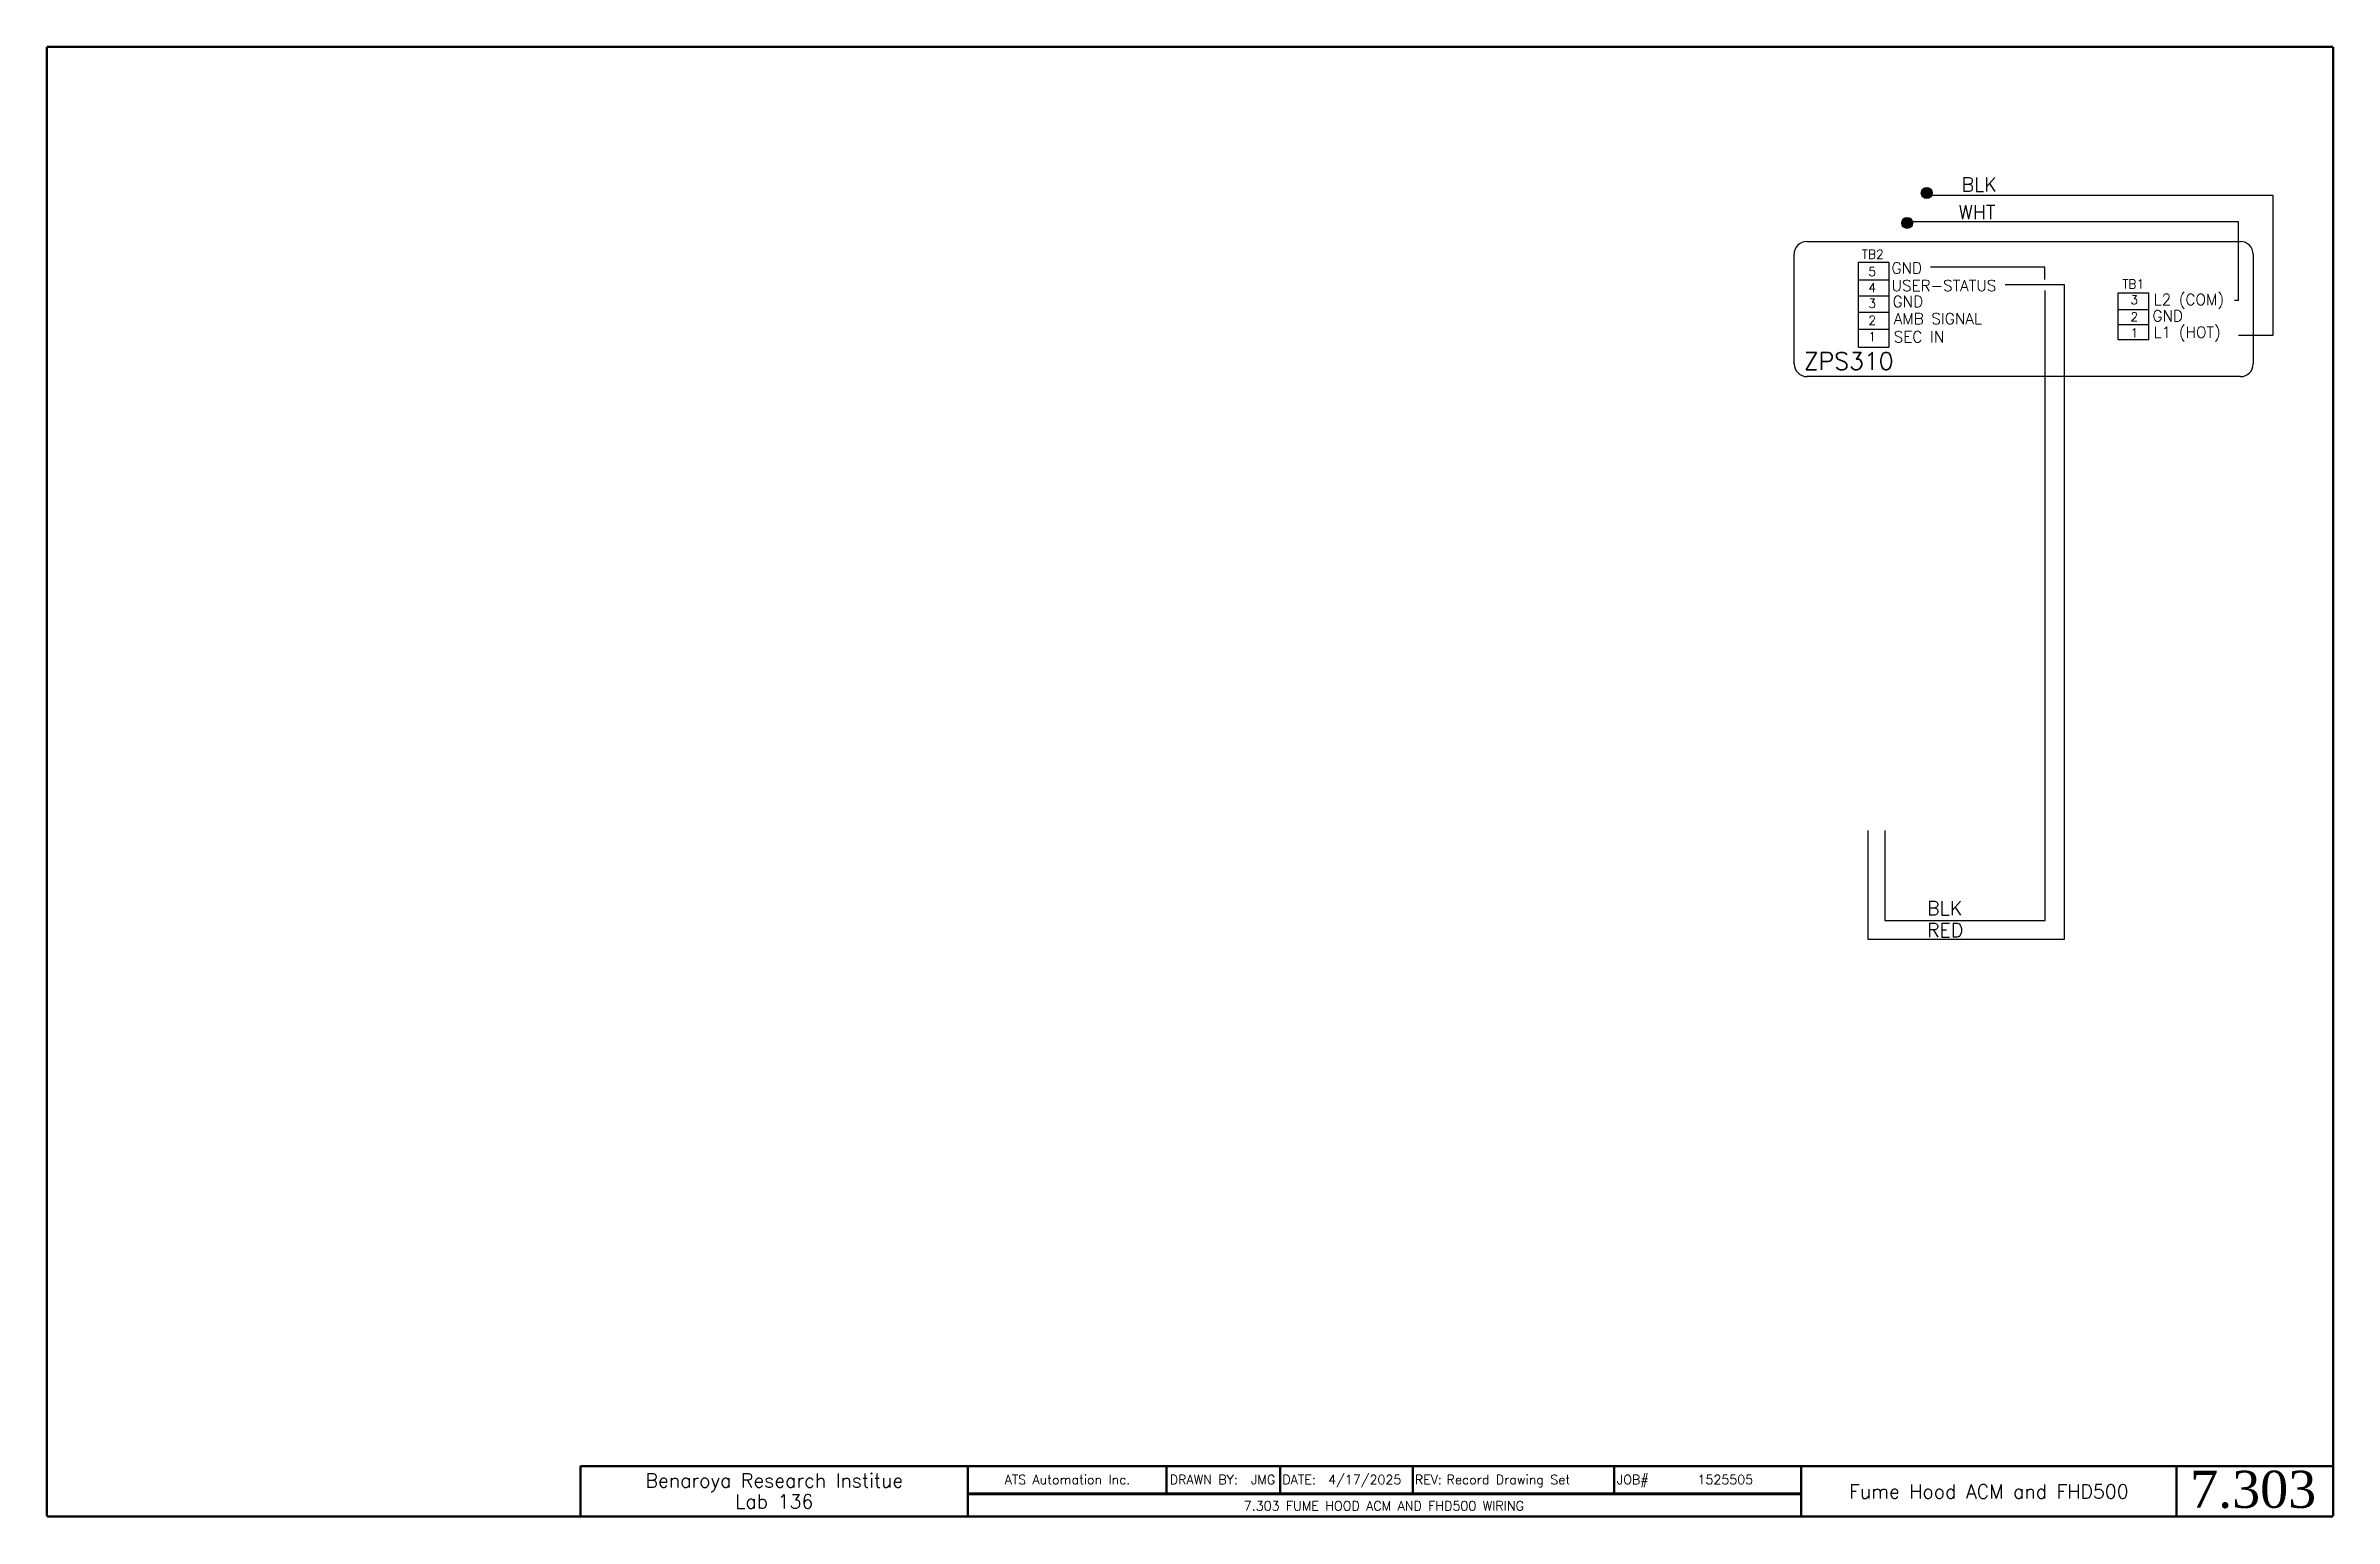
# Paper-space layout 'Layout1' of a CAD drawing. Extents: x 0.7 to 16.1, y 0.3 to 10.3.
# The model-space entities are those that its viewports show. They can reach past a viewport. Long polylines and large blocks are cut down to what shows.
import ezdxf
from ezdxf.enums import TextEntityAlignment as Align

# ---------------------------------------------------------------- set-up
doc = ezdxf.new("R2010")
doc.units = 0
doc.header["$LTSCALE"] = 96
doc.header["$MEASUREMENT"] = 0
doc.layers.get('0').update_dxf_attribs({"linetype": 'CONTINUOUS'})
for name, color, linetype in [('COMP', 4, 'CONTINUOUS'), ('MVIEW', 1, 'CONTINUOUS'), ('Text', 7, 'CONTINUOUS'), ('ZPS', 7, 'CONTINUOUS')]:
    doc.layers.add(name, color=color, linetype=linetype)
doc.styles.add('CENTURY', font='century')
doc.styles.add('Romans', font='romans.shx')
doc.styles.get("Standard").update_dxf_attribs({"font": 'ROMANS'})

# ---------------------------------------------------------------- blocks, each defined once
blk = doc.blocks.new('ats-flat-3')
at = {"layer": 'MVIEW'}
for points, const_width in [([(16.064, 0.678), (4.26, 0.678)], 0.0156), ([(4.26, 0.335), (4.26, 0.678)], 0.0156), ([(6.871, 0.335), (6.871, 0.678)], 0.0156), ([(8.211, 0.496), (8.211, 0.678)], 0.0156), ([(8.977, 0.491), (8.977, 0.678)], 0.0156), ([(9.871, 0.491), (9.871, 0.678)], 0.0156), ([(11.227, 0.491), (11.227, 0.678)], 0.0156), ([(12.486, 0.335), (12.486, 0.678)], 0.0156), ([(15.017, 0.335), (15.017, 0.678)], 0.0156), ([(6.871, 0.491), (12.486, 0.491)], 0.0208)]:
    blk.add_lwpolyline(points, dxfattribs=dict(at, const_width=const_width))
at = {"layer": 'Text', "style": 'Romans'}
for s, p in [('DRAWN BY:', (8.232, 0.556)), ('DATE:', (8.991, 0.556)), ('REV:', (9.884, 0.556)), ('JOB#', (11.245, 0.556))]:
    blk.add_text(s, height=0.0625, dxfattribs=at).set_placement(p)
at = {"layer": 'Text'}
for tag, height, p in [('JOBNAMETOP', 0.0938, (5.567, 0.534)), ('TITLETOP', 0.0938, (13.752, 0.534)), ('JOBNAMEBOTTOM', 0.0938, (5.567, 0.392)), ('TITLEBOTTOM', 0.0938, (13.752, 0.392)), ('TITLE', 0.0938, (13.752, 0.46)), ('DRAWNAME', 0.0625, (9.675, 0.379))]:
    blk.add_attdef(tag, text='', height=height, dxfattribs=at).set_placement(p, align=Align.CENTER)
for tag, height, style, p in [('OFFICE', 0.0625, 'Romans', (7.543, 0.556)), ('DRAFTER', 0.0625, 'Romans', (8.861, 0.556)), ('DATE', 0.0625, 'Romans', (9.546, 0.556)), ('JOBNUM', 0.0625, 'Romans', (11.976, 0.556)), ('PAGE', 0.25, 'CENTURY', (15.533, 0.397))]:
    blk.add_attdef(tag, text='', height=height, dxfattribs=dict(at, style=style)).set_placement(p, align=Align.CENTER)
blk.add_attdef('REVISED', (10.097, 0.556), '', height=0.0625, dxfattribs=at)

msp = doc.modelspace()

# ---------------------------------------------------------------- hatches: boundary and pattern name
at = {"layer": 'ZPS'}
h = msp.add_hatch(color=256, dxfattribs=at)
h.dxf.hatch_style = 1
h.paths.add_polyline_path([(1278.8, 889.4, 1), (1285.9, 889.4, 1)])
h = msp.add_hatch(color=256, dxfattribs=at)
h.dxf.hatch_style = 1
h.paths.add_polyline_path([(1273.2, 870.1, 1), (1266.1, 870.1, 1)])

# ---------------------------------------------------------------- linework, layer by layer
at = {"layer": 'ZPS', "color": 7}
for p, q in [((1506.5, 887.9), (1282.3, 887.9)), ((1506.5, 797.4), (1506.5, 887.9)), ((1484, 870.7), (1269.3, 870.7)), ((1484, 819.8), (1484, 870.7)), ((1196.4, 778.8), (1196.4, 849.8)), ((1204.6, 858), (1485.3, 858)), ((1238, 789.7), (1238, 844.7)), ((1238, 844.7), (1257.7, 844.7)), ((1257.7, 844.7), (1257.7, 789.7)), ((1493.5, 849.8), (1493.5, 778.8)), ((1238, 833.2), (1257.7, 833.2)), ((1358.6, 841.4), (1284.8, 841.4)), ((1371.5, 829.9), (1333, 829.9)), ((1358.6, 833.5), (1358.6, 841.4)), ((1238, 822.8), (1257.7, 822.8)), ((1406.2, 824.9), (1426, 824.9)), ((1406.2, 814), (1406.2, 824.8)), ((1426, 814), (1426, 824.8)), ((1484, 819.8), (1481.5, 819.8)), ((1238, 812.4), (1257.7, 812.4)), ((1238, 801.2), (1257.7, 801.2)), ((1406.2, 814), (1426, 814)), ((1406.2, 794.5), (1406.2, 813.8)), ((1406.2, 804.4), (1426, 804.4)), ((1426, 794.5), (1426, 813.8)), ((1238, 789.7), (1257.7, 789.7)), ((1426, 794.5), (1406.2, 794.5)), ((1484, 797.4), (1506.5, 797.4)), ((1485.3, 770.6), (1204.6, 770.6))]:
    msp.add_line(p, q, dxfattribs=at)
at = {"layer": 'ZPS'}
for p, q in [((1371.5, 406.5), (1371.5, 829.9)), ((1358.9, 418.5), (1358.9, 826.3)), ((1244.2, 476.7), (1244.2, 406.5)), ((1255.1, 476.7), (1255.1, 418.5)), ((1255.1, 418.5), (1358.9, 418.5)), ((1244.2, 406.5), (1360.6, 406.5)), ((1360.6, 406.5), (1371.5, 406.5))]:
    msp.add_line(p, q, dxfattribs=at)
at = {"layer": 'ZPS', "color": 7}
for centre in [(1282.3, 889.4), (1269.6, 870.1)]:
    msp.add_circle(centre, 3.55, dxfattribs=at)
for centre, start, end in [((1204.6, 849.8), 90, 180), ((1485.3, 849.8), 0, 90), ((1204.8, 778.8), 180, 270), ((1485.3, 778.8), 270, 0)]:
    msp.add_arc(centre, 8.22, start, end, dxfattribs=at)

# ---------------------------------------------------------------- texts
at = {"layer": 'ZPS', "color": 7, "transparency": 33554687}
for s, p in [('BLK', (1304.8, 890.5)), ('WHT', (1302.8, 872.6)), ('BLK', (1282.5, 422)), ('RED', (1282.4, 407.8))]:
    msp.add_text(s, height=8.99, dxfattribs=at).set_placement(p)
at = {"layer": 'ZPS', "color": 7}
for s, p in [('TB2', (1240.3, 846.9)), ('5', (1244.5, 835.7)), ('4', (1244.5, 825.2)), ('TB1', (1408.8, 827.6)), ('3', (1244.5, 815.1)), ('3', (1414.1, 817.4)), ('2', (1244.5, 804.1)), ('2', (1414.1, 806.4)), ('1', (1414.1, 795.9)), ('1', (1244.5, 793.6))]:
    msp.add_text(s, height=5.78, dxfattribs=at).set_placement(p)
at = {"layer": 'ZPS', "transparency": 33554687}
for s, height, p in [('GND', 7.2, (1259.5, 837.3)), ('USER-STATUS', 7.195, (1259.5, 825.9)), ('GND', 7.2, (1260.2, 815.6)), ('L2 (COM) ', 7.2, (1429, 816.9)), ('AMB SIGNAL', 7.2, (1260.9, 804.5)), ('SEC IN', 7.2, (1260.9, 792.7)), ('GND', 7.2, (1428.3, 806.3)), ('L1 (HOT)', 7.2, (1429, 795.7))]:
    msp.add_text(s, height=height, dxfattribs=at).set_placement(p)
at = {"layer": 'ZPS', "color": 7}
msp.add_text('ZPS310', height=11.2, dxfattribs=at).set_placement((1260.8, 780.6), align=Align.MIDDLE_RIGHT)

psp = doc.layouts.get("Layout1")

# ---------------------------------------------------------------- linework, layer by layer
at = {"const_width": 0.0156}
for points in [[(16.072, 0.339), (16.072, 10.245)], [(0.665, 0.339), (16.072, 0.339)]]:
    psp.add_lwpolyline(points, dxfattribs=at)
at = {"layer": 'MVIEW', "const_width": 0.0156}
for points in [[(16.072, 10.245), (0.665, 10.245)], [(0.665, 10.245), (0.665, 0.339)]]:
    psp.add_lwpolyline(points, dxfattribs=at)

# ---------------------------------------------------------------- block references
at = {"layer": 'COMP'}
ref = psp.add_blockref('ats-flat-3', (0, 0), dxfattribs=at)
ref.add_attrib('TITLE', 'Fume Hood ACM and FHD500', dxfattribs={"layer": 'Text', "height": 0.09375, "style": 'Romans'}).set_placement((13.752, 0.46), align=Align.CENTER)
ref.add_attrib('OFFICE', 'ATS Automation Inc.', dxfattribs={"layer": 'Text', "height": 0.0625, "style": 'Romans'}).set_placement((7.543, 0.556), align=Align.CENTER)
ref.add_attrib('DRAFTER', 'JMG', dxfattribs={"layer": 'Text', "height": 0.0625, "style": 'Romans'}).set_placement((8.861, 0.556), align=Align.CENTER)
ref.add_attrib('DATE', '4/17/2025', dxfattribs={"layer": 'Text', "height": 0.0625, "style": 'Romans'}).set_placement((9.546, 0.556), align=Align.CENTER)
ref.add_attrib('REVISED', 'Record Drawing Set', (10.097, 0.556), dxfattribs={"layer": 'Text', "height": 0.0625, "style": 'Romans'})
ref.add_attrib('JOBNAMETOP', 'Benaroya Research Institue', dxfattribs={"layer": 'Text', "height": 0.09375, "style": 'Romans'}).set_placement((5.567, 0.534), align=Align.CENTER)
ref.add_attrib('JOBNAMEBOTTOM', 'Lab 136', dxfattribs={"layer": 'Text', "height": 0.0938, "style": 'Romans'}).set_placement((5.567, 0.392), align=Align.CENTER)
ref.add_attrib('DRAWNAME', '7.303 FUME HOOD ACM AND FHD500 WIRING', dxfattribs={"layer": 'Text', "height": 0.0625, "style": 'Romans'}).set_placement((9.675, 0.379), align=Align.CENTER)
ref.add_attrib('JOBNUM', '1525505', dxfattribs={"layer": 'Text', "height": 0.0625, "style": 'Romans'}).set_placement((11.976, 0.556), align=Align.CENTER)
ref.add_attrib('PAGE', '7.303', dxfattribs={"layer": 'Text', "height": 0.25, "style": 'CENTURY'}).set_placement((15.533, 0.397), align=Align.CENTER)

# ---------------------------------------------------------------- viewports
at = {"layer": 'MVIEW'}
psp.add_viewport(center=(8.368, 5.293), size=(15.405, 9.90426), view_center_point=(805.5, 508.5), view_height=951, dxfattribs=at)

doc.saveas('drawing.dxf')
